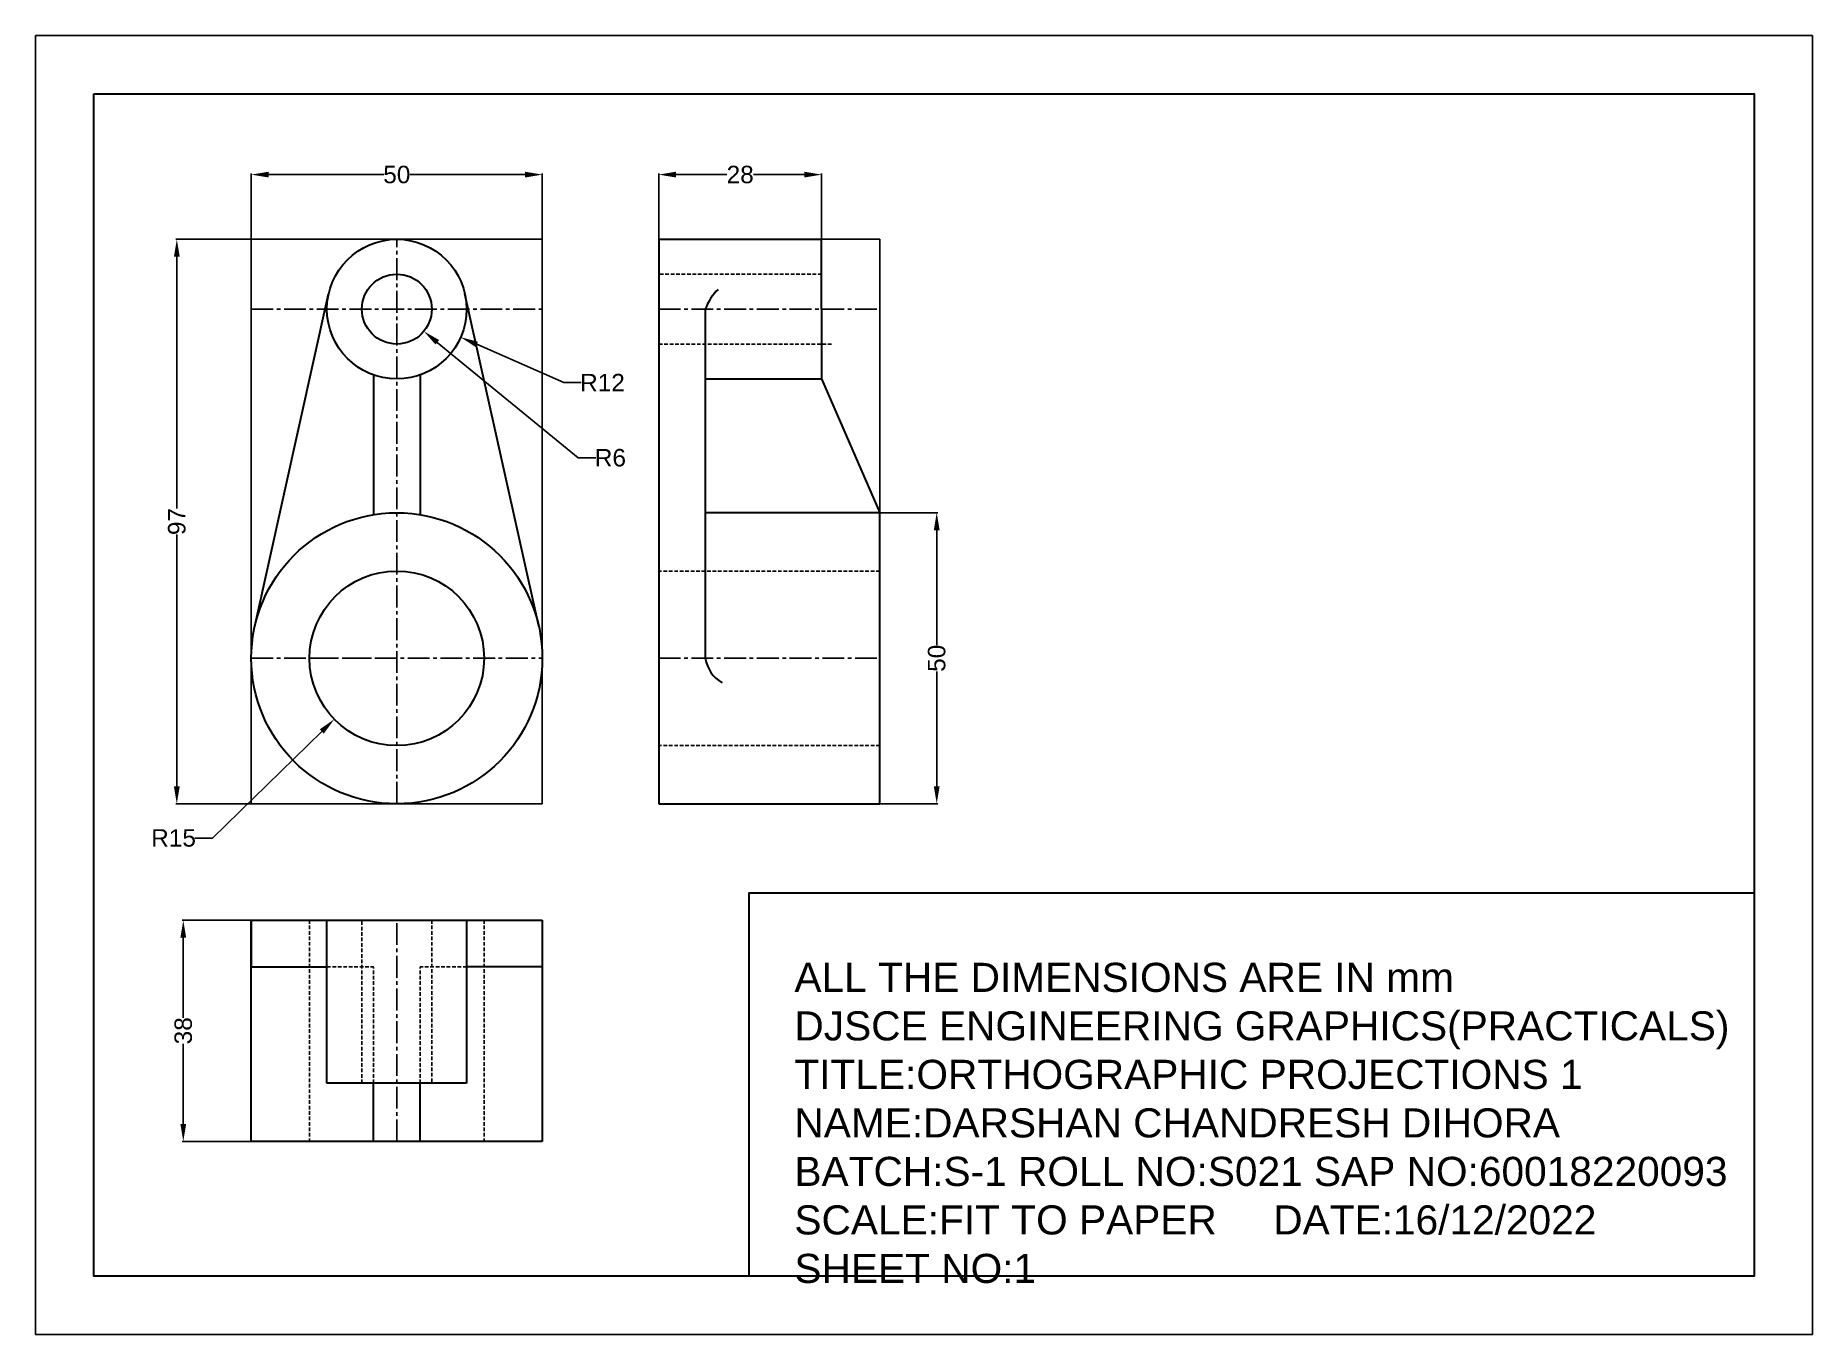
# Model space of a CAD drawing. Header units: millimetres. Extents: x 162 to 468, y 286 to 509.
import ezdxf

# ---------------------------------------------------------------- set-up
doc = ezdxf.new("R2010")
doc.units = ezdxf.units.MM
doc.header["$LTSCALE"] = 5
doc.header["$MEASUREMENT"] = 0
doc.linetypes.add('CENTER2', pattern=[1.125, 0.75, -0.125, 0.125, -0.125])
doc.linetypes.add('HIDDEN2', pattern=[0.1875, 0.125, -0.0625])
doc.layers.get('0').update_dxf_attribs({"lineweight": 20})
for name, color, linetype in [('centre', 10, 'CENTER2'), ('cont thin', 90, 'Continuous'), ('hidden', 50, 'HIDDEN2')]:
    doc.layers.add(name, color=color, linetype=linetype)
doc.layers.add('cont thick', color=140, linetype='Continuous', lineweight=30)
doc.layers.add('Layer1', color=50, linetype='Continuous', lineweight=30)
doc.styles.get("Standard").update_dxf_attribs({"font": 'arial.ttf'})
doc.dimstyles.get("Standard").update_dxf_attribs({"dimtxt": 3, "dimasz": 3, "dimexe": 0.18, "dimexo": 0.0625, "dimgap": 0.09, "dimtad": 0, "dimtoh": 1, "dimdec": 0, "dimzin": 0, "dimdsep": 46, "dimtxsty": 'Standard', "dimcen": 0.09, "dimadec": 0, "dimazin": 0, "dimtfac": 1, "dimtdec": 0, "dimtofl": 0, "dimtmove": 0, "dimatfit": 3, "dimfxl": 1, "dimtolj": 1, "dimtzin": 0, "dimarcsym": 0})

# ---------------------------------------------------------------- blocks, each defined once
blk = doc.blocks.new('*D1')
at = {"color": 0, "lineweight": -2, "transparency": 16777216}
for p, q in [((199.46, 474.13), (186.54, 474.13)), ((186.72, 471.13), (186.72, 427.86)), ((186.72, 380.13), (186.72, 423.39)), ((199.46, 377.13), (186.54, 377.13))]:
    blk.add_line(p, q, dxfattribs=at)
at = {"color": 0, "transparency": 16777216}
for points in [[(186.22, 471.13), (187.22, 471.13), (186.72, 474.13)], [(186.22, 380.13), (187.22, 380.13), (186.72, 377.13)]]:
    blk.add_solid(points, dxfattribs=at)
at = {"layer": 'Defpoints', "color": 0, "transparency": 16777216}
for p in [(199.52, 474.13), (186.72, 377.13), (199.52, 377.13)]:
    blk.add_point(p, dxfattribs=at)
at = {"color": 0, "transparency": 16777216, "insert": (186.72, 425.63), "char_height": 3, "attachment_point": 5, "rotation": 90}
blk.add_mtext('\\A1;97', dxfattribs=at)
blk = doc.blocks.new('*D2')
at = {"color": 0, "lineweight": -2, "transparency": 16777216}
for p, q in [((199.52, 474.19), (199.52, 485.42)), ((202.52, 485.24), (222.29, 485.24)), ((246.52, 485.24), (226.75, 485.24)), ((249.52, 474.19), (249.52, 485.42))]:
    blk.add_line(p, q, dxfattribs=at)
at = {"color": 0, "transparency": 16777216}
for points in [[(202.52, 485.74), (202.52, 484.74), (199.52, 485.24)], [(246.52, 485.74), (246.52, 484.74), (249.52, 485.24)]]:
    blk.add_solid(points, dxfattribs=at)
at = {"layer": 'Defpoints', "color": 0, "transparency": 16777216}
for p in [(249.52, 485.24), (199.52, 474.13), (249.52, 474.13)]:
    blk.add_point(p, dxfattribs=at)
at = {"color": 0, "transparency": 16777216, "insert": (224.52, 485.24), "char_height": 3, "attachment_point": 5}
blk.add_mtext('\\A1;50', dxfattribs=at)
blk = doc.blocks.new('*D3')
at = {"color": 0, "lineweight": -2, "transparency": 16777216}
for p, q in [((269.52, 474.19), (269.52, 485.42)), ((272.52, 485.24), (281.25, 485.24)), ((294.52, 485.24), (285.79, 485.24)), ((297.52, 474.19), (297.52, 485.42))]:
    blk.add_line(p, q, dxfattribs=at)
at = {"color": 0, "transparency": 16777216}
for points in [[(272.52, 485.74), (272.52, 484.74), (269.52, 485.24)], [(294.52, 485.74), (294.52, 484.74), (297.52, 485.24)]]:
    blk.add_solid(points, dxfattribs=at)
at = {"layer": 'Defpoints', "color": 0, "transparency": 16777216}
for p in [(297.52, 485.24), (269.52, 474.13), (297.52, 474.13)]:
    blk.add_point(p, dxfattribs=at)
at = {"color": 0, "transparency": 16777216, "insert": (283.52, 485.24), "char_height": 3, "attachment_point": 5}
blk.add_mtext('\\A1;28', dxfattribs=at)
blk = doc.blocks.new('*D4')
at = {"color": 0, "lineweight": -2, "transparency": 16777216}
for p, q in [((307.58, 427.13), (317.47, 427.13)), ((317.29, 424.13), (317.29, 404.36)), ((317.29, 380.13), (317.29, 399.89)), ((307.58, 377.13), (317.47, 377.13))]:
    blk.add_line(p, q, dxfattribs=at)
at = {"color": 0, "transparency": 16777216}
for points in [[(316.79, 424.13), (317.79, 424.13), (317.29, 427.13)], [(316.79, 380.13), (317.79, 380.13), (317.29, 377.13)]]:
    blk.add_solid(points, dxfattribs=at)
at = {"layer": 'Defpoints', "color": 0, "transparency": 16777216}
for p in [(307.52, 427.13), (307.52, 377.13), (317.29, 377.13)]:
    blk.add_point(p, dxfattribs=at)
at = {"color": 0, "transparency": 16777216, "insert": (317.29, 402.13), "char_height": 3, "attachment_point": 5, "rotation": 90}
blk.add_mtext('\\A1;50', dxfattribs=at)
blk = doc.blocks.new('*D5')
at = {"color": 0, "lineweight": -2, "transparency": 16777216}
for p, q in [((199.46, 357.13), (187.65, 357.13)), ((187.83, 354.13), (187.83, 340.37)), ((187.83, 322.13), (187.83, 335.88)), ((199.46, 319.13), (187.65, 319.13))]:
    blk.add_line(p, q, dxfattribs=at)
at = {"color": 0, "transparency": 16777216}
for points in [[(187.33, 354.13), (188.33, 354.13), (187.83, 357.13)], [(187.33, 322.13), (188.33, 322.13), (187.83, 319.13)]]:
    blk.add_solid(points, dxfattribs=at)
at = {"layer": 'Defpoints', "color": 0, "transparency": 16777216}
for p in [(199.52, 357.13), (187.83, 319.13), (199.52, 319.13)]:
    blk.add_point(p, dxfattribs=at)
at = {"color": 0, "transparency": 16777216, "insert": (187.83, 338.13), "char_height": 3, "attachment_point": 5, "rotation": 90}
blk.add_mtext('\\A1;38', dxfattribs=at)
blk = doc.blocks.new('*D6')
at = {"color": 0, "lineweight": -2, "transparency": 16777216}
for p, q in [((224.43, 402.13), (224.61, 402.13)), ((224.52, 402.04), (224.52, 402.22)), ((192.84, 371.25), (211.63, 389.56)), ((189.84, 371.25), (192.84, 371.25))]:
    blk.add_line(p, q, dxfattribs=at)
at = {"color": 0, "transparency": 16777216}
blk.add_solid([(211.28, 389.92), (211.98, 389.2), (213.78, 391.66)], dxfattribs=at)
at = {"layer": 'Defpoints', "color": 0, "transparency": 16777216}
for p in [(224.52, 402.13), (213.78, 391.66)]:
    blk.add_point(p, dxfattribs=at)
at = {"color": 0, "transparency": 16777216, "insert": (186.16, 371.25), "char_height": 3, "attachment_point": 5}
blk.add_mtext('\\A1;R15', dxfattribs=at)
blk = doc.blocks.new('*D7')
at = {"color": 0, "lineweight": -2, "transparency": 16777216}
for p, q in [((224.43, 462.13), (224.61, 462.13)), ((224.52, 462.04), (224.52, 462.22)), ((253.21, 449.5), (238.25, 456.08)), ((256.21, 449.5), (253.21, 449.5))]:
    blk.add_line(p, q, dxfattribs=at)
at = {"color": 0, "transparency": 16777216}
blk.add_solid([(238.45, 456.54), (238.05, 455.62), (235.5, 457.29)], dxfattribs=at)
at = {"layer": 'Defpoints', "color": 0, "transparency": 16777216}
for p in [(224.52, 462.13), (235.5, 457.29)]:
    blk.add_point(p, dxfattribs=at)
at = {"color": 0, "transparency": 16777216, "insert": (259.86, 449.5), "char_height": 3, "attachment_point": 5}
blk.add_mtext('\\A1;R12', dxfattribs=at)
blk = doc.blocks.new('*D8')
at = {"color": 0, "lineweight": -2, "transparency": 16777216}
for p, q in [((224.43, 462.13), (224.61, 462.13)), ((224.52, 462.04), (224.52, 462.22)), ((255.71, 436.58), (231.48, 456.42)), ((258.71, 436.58), (255.71, 436.58))]:
    blk.add_line(p, q, dxfattribs=at)
at = {"color": 0, "transparency": 16777216}
blk.add_solid([(231.8, 456.81), (231.17, 456.04), (229.16, 458.32)], dxfattribs=at)
at = {"layer": 'Defpoints', "color": 0, "transparency": 16777216}
for p in [(224.52, 462.13), (229.16, 458.32)]:
    blk.add_point(p, dxfattribs=at)
at = {"color": 0, "transparency": 16777216, "insert": (261.22, 436.58), "char_height": 3, "attachment_point": 5}
blk.add_mtext('\\A1;R6', dxfattribs=at)

msp = doc.modelspace()

# ---------------------------------------------------------------- linework, layer by layer
at = {"layer": 'centre'}
for p, q in [((224.52, 377.13), (224.52, 474.13)), ((199.52, 462.13), (249.52, 462.13)), ((269.52, 462.13), (307.52, 462.13)), ((199.52, 402.13), (224.52, 402.13)), ((209.52, 402.13), (249.52, 402.13)), ((269.52, 402.13), (307.52, 402.13)), ((224.52, 319.13), (224.52, 357.13))]:
    msp.add_line(p, q, dxfattribs=at)
at = {"layer": 'cont thick'}
for p, q in [((269.52, 474.13), (297.52, 474.13)), ((269.52, 474.13), (269.52, 377.13)), ((297.52, 462.13), (297.52, 474.13)), ((200.14, 407.67), (212.8, 464.73)), ((248.9, 407.67), (236.23, 464.73)), ((277.52, 462.13), (277.52, 402.13)), ((297.52, 462.13), (297.52, 450.13)), ((220.52, 450.81), (220.52, 426.8)), ((228.52, 450.81), (228.52, 426.8)), ((277.52, 450.13), (297.52, 450.13)), ((297.52, 450.13), (307.52, 427.13)), ((307.52, 427.13), (277.52, 427.13)), ((307.52, 377.13), (307.52, 427.13)), ((269.52, 377.13), (307.52, 377.13)), ((199.52, 357.13), (249.52, 357.13)), ((199.52, 319.13), (199.52, 357.13)), ((199.52, 357.13), (199.52, 349.13)), ((212.52, 329.13), (212.52, 357.13)), ((212.52, 357.13), (224.52, 357.13)), ((224.52, 357.13), (236.52, 357.13)), ((236.52, 357.13), (236.52, 357.13)), ((236.52, 357.13), (236.52, 329.13)), ((249.52, 357.13), (249.52, 319.13)), ((249.52, 357.13), (249.52, 349.13)), ((199.52, 349.13), (212.52, 349.13)), ((249.52, 349.13), (236.52, 349.13)), ((236.52, 329.13), (212.52, 329.13)), ((220.52, 319.13), (220.52, 329.13)), ((228.52, 319.13), (228.52, 329.13)), ((249.52, 319.13), (199.52, 319.13))]:
    msp.add_line(p, q, dxfattribs=at)
for centre, radius in [((224.52, 462.13), 12), ((224.52, 462.13), 6), ((224.52, 402.13), 25), ((224.52, 402.13), 15)]:
    msp.add_circle(centre, radius, dxfattribs=at)
for centre, radius, start, end in [((286.54, 458.67), 9.66, 134.9924, 159.0328), ((283.46, 403.13), 6.02, 189.5573, 239.6646)]:
    msp.add_arc(centre, radius, start, end, dxfattribs=at)
at = {"layer": 'cont thin'}
for p, q in [((199.52, 474.13), (199.52, 377.13)), ((249.52, 474.13), (199.52, 474.13)), ((249.52, 377.13), (249.52, 474.13)), ((269.52, 377.13), (269.52, 474.13)), ((269.52, 474.13), (307.52, 474.13)), ((307.52, 474.13), (307.52, 377.13)), ((199.52, 377.13), (249.52, 377.13)), ((307.52, 377.13), (269.52, 377.13))]:
    msp.add_line(p, q, dxfattribs=at)
at = {"layer": 'Defpoints'}
msp.add_lwpolyline([(162.44, 509.13), (467.76, 509.13), (467.76, 285.95), (162.44, 285.95)], close=True, dxfattribs=at)
at = {"layer": 'hidden'}
for p, q in [((297.52, 468.13), (269.52, 468.13)), ((299.23, 456.13), (269.52, 456.13)), ((307.52, 417.13), (269.52, 417.13)), ((307.52, 377.13), (307.52, 417.13)), ((307.52, 387.13), (269.52, 387.13)), ((307.52, 377.13), (307.52, 387.13)), ((209.52, 357.13), (209.52, 319.13)), ((218.52, 329.13), (218.52, 357.13)), ((230.52, 357.13), (230.52, 329.13)), ((239.52, 357.13), (239.52, 319.13)), ((212.52, 349.13), (220.52, 349.13)), ((220.52, 329.13), (220.52, 349.13)), ((228.52, 329.13), (228.52, 349.13)), ((236.52, 349.13), (228.52, 349.13)), ((236.52, 349.13), (230.52, 349.13))]:
    msp.add_line(p, q, dxfattribs=at)
at = {"layer": 'Layer1'}
for points in [[(172.44, 499.13), (457.76, 499.13), (457.76, 295.95), (172.44, 295.95)], [(457.76, 295.95), (285.04, 295.95), (285.04, 361.86), (457.76, 361.86)]]:
    msp.add_lwpolyline(points, close=True, dxfattribs=at)

# ---------------------------------------------------------------- texts
at = {"layer": 'Layer1', "insert": (292.84, 349.81), "char_height": 0.2, "attachment_point": 1}
msp.add_mtext_dynamic_manual_height_columns('{\\H25x;ALL THE DIMENSIONS ARE IN mm^JDJSCE ENGINEERING GRAPHICS(PRACTICALS)^JTITLE:ORTHOGRAPHIC PROJECTIONS 1^JNAME:DARSHAN CHANDRESH DIHORA^JBATCH:S-1 ROLL NO:S021 SAP NO:60018220093^JSCALE:FIT TO PAPER     DATE:16/12/2022^JSHEET NO:1}', width=165.908, gutter_width=1, heights=[0], dxfattribs=at)

# ---------------------------------------------------------------- dimensions: what is measured, and where the dimension line sits
for base, p1, p2, picture, middle in [((249.52, 485.24), (199.52, 474.13), (249.52, 474.13), '*D2', (224.52, 485.24)), ((297.52, 485.24), (269.52, 474.13), (297.52, 474.13), '*D3', (283.52, 485.24))]:
    dim = msp.add_linear_dim(base=base, p1=p1, p2=p2, dimstyle='Standard')
    dim.commit()
    dim.dimension.update_dxf_attribs({"geometry": picture, "text_midpoint": middle})
for base, p1, p2, picture, middle in [((186.72, 377.13), (199.52, 474.13), (199.52, 377.13), '*D1', (186.72, 425.63)), ((317.29, 377.13), (307.52, 427.13), (307.52, 377.13), '*D4', (317.29, 402.13)), ((187.83, 319.13), (199.52, 357.13), (199.52, 319.13), '*D5', (187.83, 338.13))]:
    dim = msp.add_linear_dim(base=base, p1=p1, p2=p2, angle=90, dimstyle='Standard')
    dim.commit()
    dim.dimension.update_dxf_attribs({"geometry": picture, "text_midpoint": middle})
for center, mpoint, picture, middle in [((224.52, 462.13), (235.5, 457.29), '*D7', (259.86, 449.5)), ((224.52, 462.13), (229.16, 458.32), '*D8', (261.22, 436.58)), ((224.52, 402.13), (213.78, 391.66), '*D6', (186.16, 371.25))]:
    dim = msp.add_radius_dim(center=center, mpoint=mpoint, dimstyle='Standard')
    dim.commit()
    dim.dimension.update_dxf_attribs({"geometry": picture, "text_midpoint": middle, "dimtype": 164})

doc.saveas('drawing.dxf')
